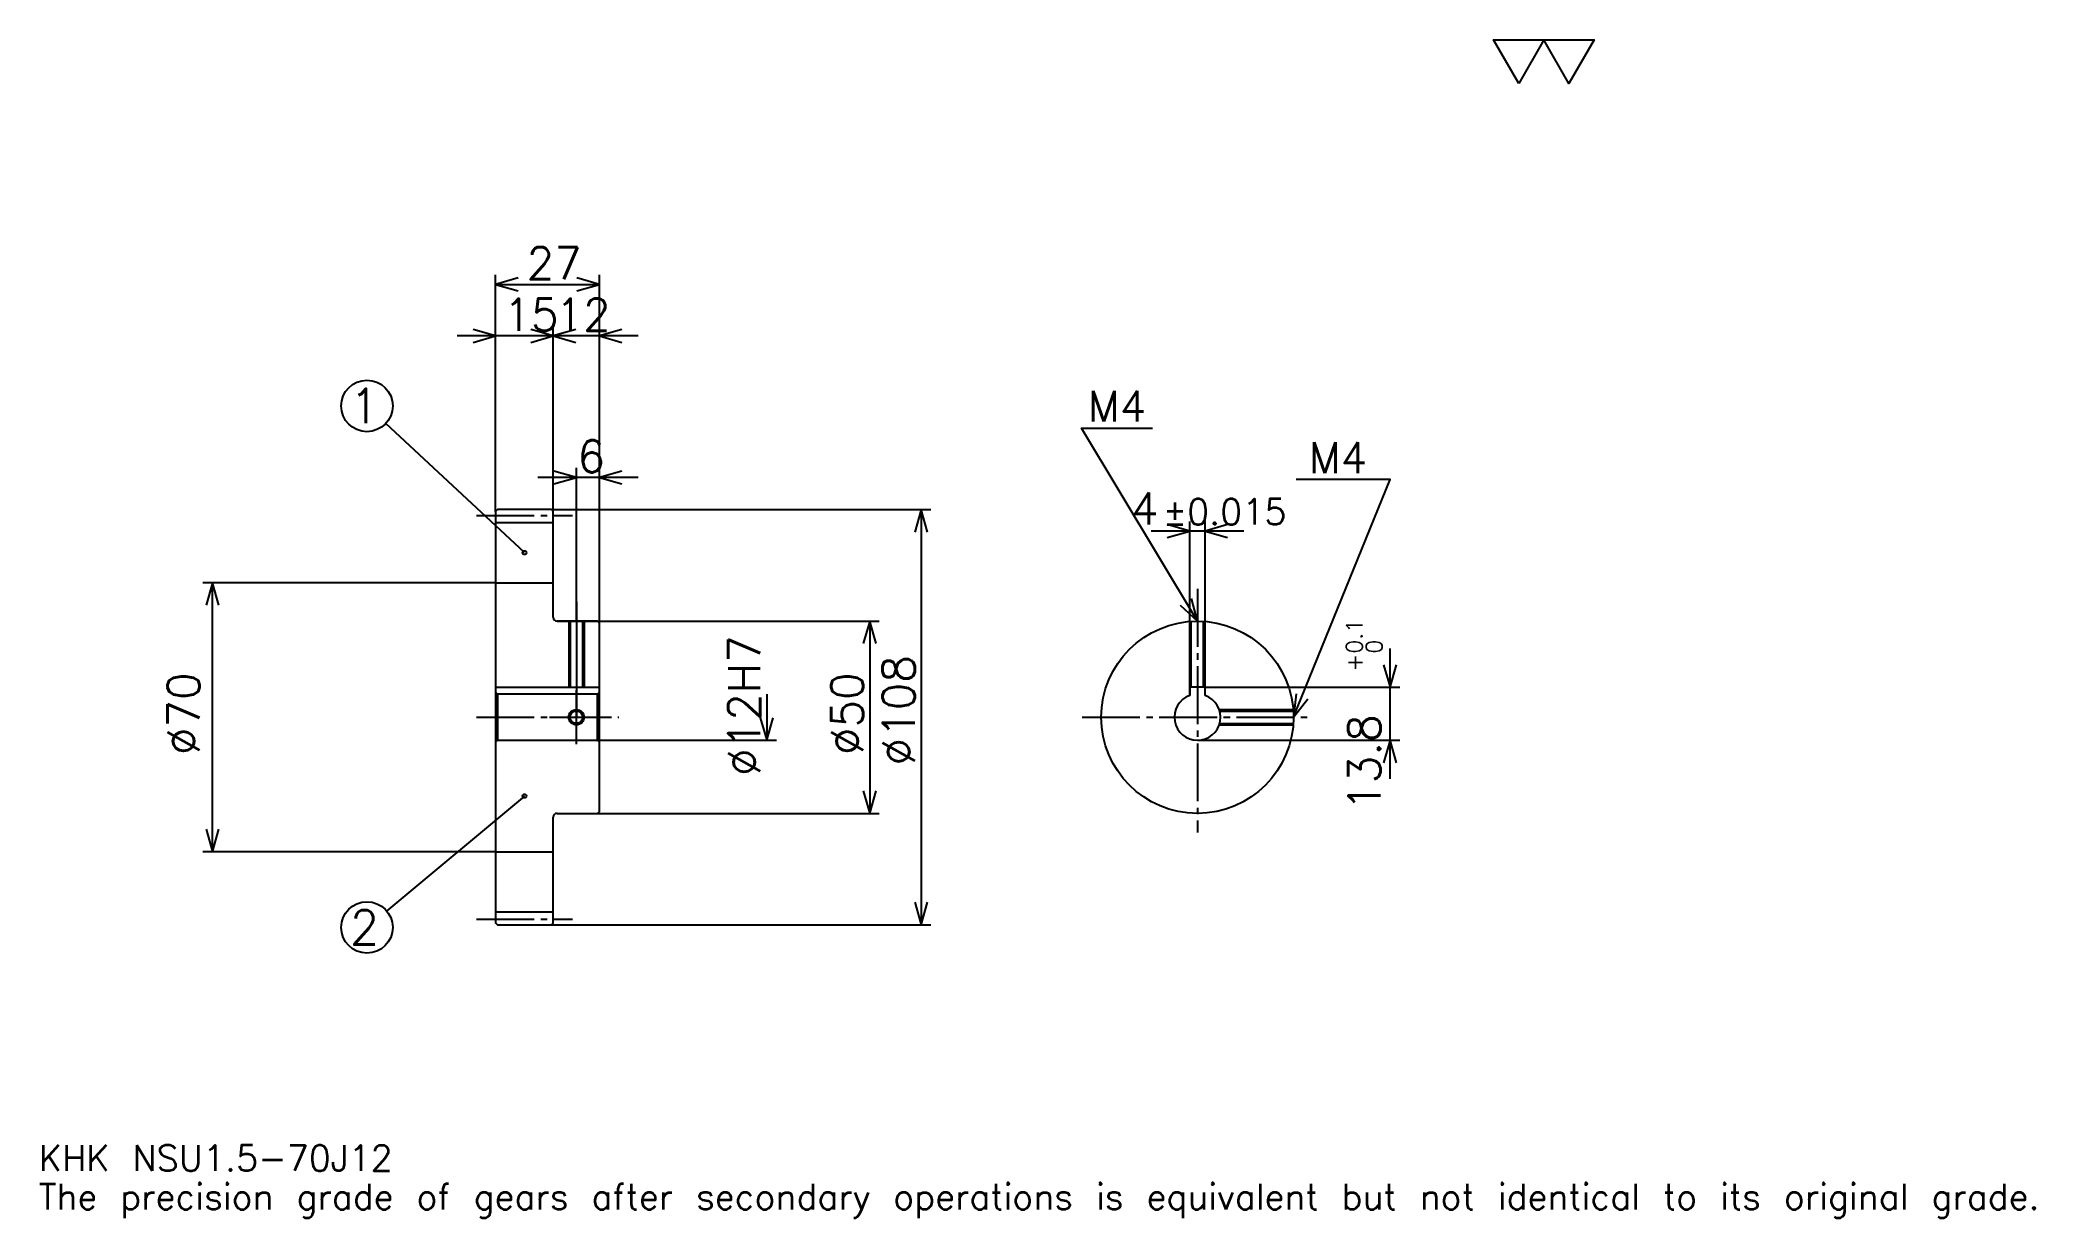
# Model space of a CAD drawing. Extents: x 17 to 536, y 6 to 313.
import ezdxf

# ---------------------------------------------------------------- set-up
doc = ezdxf.new("R2010")
doc.units = 0
doc.linetypes.add('DASHDOT', pattern=[20.086956, 15.065217, -1.673913, 1.673913, -1.673913])
doc.layers.get('0').update_dxf_attribs({"linetype": 'CONTINUOUS'})
doc.layers.add('DASHDOT', color=6, linetype='DASHDOT')
doc.styles.add('KANJI', font='TXT', dxfattribs={"bigfont": 'BIGFONT'})

msp = doc.modelspace()

# ---------------------------------------------------------------- linework, layer by layer
at = {"color": 5}
for p, q in [((135.586975, 190.42392), (135.586975, 251.521759)), ((162.586975, 190.42392), (162.586975, 251.521759)), ((135.586975, 249.01088), (162.586975, 249.01088)), ((160.630447, 235.619568), (125.543495, 235.619568)), ((172.630463, 235.619568), (140.543503, 235.619568)), ((150.586975, 190.42392), (150.586975, 238.130432)), ((143.086975, 179.23642), (107.008408, 212.838776)), ((172.630463, 198.793488), (146.543503, 198.793488)), ((156.586975, 190.42392), (156.586975, 201.304352)), ((135.586975, 189.92392), (135.586975, 190.42392)), ((150.086975, 190.42392), (162.586975, 190.42392)), ((150.586975, 189.92392), (150.586975, 190.42392)), ((156.586975, 161.42392), (156.586975, 190.42392)), ((156.586975, 161.42392), (156.586975, 190.42392)), ((162.586975, 190.42392), (248.793503, 190.42392)), ((162.586975, 160.92392), (162.586975, 190.42392)), ((246.282623, 190.42392), (246.282623, 82.42392)), ((316.152191, 144.223923), (316.152191, 187.369568)), ((320.152191, 144.223923), (320.152191, 187.369568)), ((330.195679, 184.858704), (306.108704, 184.858704)), ((135.586975, 171.42392), (59.423927, 171.42392)), ((61.934799, 101.42392), (61.934799, 171.42392)), ((151.586975, 161.42392), (162.586975, 161.42392)), ((162.586975, 161.42392), (235.402191, 161.42392)), ((232.891327, 161.42392), (232.891327, 111.42392)), ((368.260895, 120.38044), (368.260895, 154.267395)), ((206.108719, 142.42392), (206.108719, 130.42392)), ((320.152191, 144.223923), (370.771759, 144.223923)), ((162.586975, 130.42392), (208.619598, 130.42392)), ((318.152191, 130.42392), (370.771759, 130.42392)), ((143.086975, 115.92392), (107.250626, 86.034309)), ((151.586975, 111.42392), (162.586975, 111.42392)), ((162.586975, 111.42392), (235.402191, 111.42392)), ((135.586975, 101.42392), (59.423927, 101.42392)), ((150.086975, 82.42392), (162.586975, 82.42392)), ((162.586975, 82.42392), (248.793503, 82.42392))]:
    msp.add_line(p, q, dxfattribs=at)
at = {"color": 4}
for p, q in [((135.586975, 187.04892), (150.586975, 187.04892)), ((135.586975, 171.42392), (150.586975, 171.42392)), ((135.586975, 144.223923), (162.586975, 144.223923)), ((136.086975, 142.42392), (136.086975, 130.42392)), ((162.086975, 142.42392), (162.586975, 142.92392)), ((162.086975, 130.42392), (162.586975, 129.92392)), ((135.586975, 101.42392), (150.586975, 101.42392)), ((135.586975, 85.79892), (150.586975, 85.79892))]:
    msp.add_line(p, q, dxfattribs=at)
at = {"color": 7}
msp.add_lwpolyline([(401.739136, 301.304352), (395.210876, 312.619995), (421.323914, 312.619995), (414.795654, 301.304352), (408.267395, 312.619995), (401.739136, 301.304352)], dxfattribs=at)
at = {"color": 5}
for points in [[(141.445663, 250.684784), (135.586975, 249.01088), (141.445663, 247.336975)], [(156.728271, 247.336975), (162.586975, 249.01088), (156.728271, 250.684784)], [(129.728287, 233.945648), (135.586975, 235.619568), (129.728287, 237.293488)], [(144.728271, 233.945648), (150.586975, 235.619568), (144.728271, 237.293488)], [(156.445679, 237.293488), (150.586975, 235.619568), (156.445679, 233.945648)], [(168.445679, 237.293488), (162.586975, 235.619568), (168.445679, 233.945648)], [(318.152191, 161.42392), (288.021759, 211.641312), (306.434814, 211.641312)], [(150.728271, 197.119568), (156.586975, 198.793488), (150.728271, 200.467407)], [(168.445679, 200.467407), (162.586975, 198.793488), (168.445679, 197.119568)], [(343.152191, 136.42392), (368.260895, 198.25), (343.821777, 198.25)], [(247.956543, 184.565216), (246.282623, 190.42392), (244.608719, 184.565216)], [(310.293518, 183.184784), (316.152191, 184.858704), (310.293518, 186.532608)], [(326.010864, 186.532608), (320.152191, 184.858704), (326.010864, 183.184784)], [(63.608711, 165.565216), (61.934799, 171.42392), (60.260887, 165.565216)], [(313.702545, 165.586487), (318.152191, 161.42392), (316.573303, 167.308929)], [(234.565231, 155.565216), (232.891327, 161.42392), (231.217407, 155.565216)], [(366.586975, 150.082611), (368.260895, 144.223923), (369.934814, 150.082611)], [(343.805756, 142.481903), (343.152191, 136.42392), (346.907532, 141.222214)], [(204.434814, 136.282608), (206.108719, 130.42392), (207.782623, 136.282608)], [(369.934814, 124.565224), (368.260895, 130.42392), (366.586975, 124.565224)], [(231.217407, 117.282616), (232.891327, 111.42392), (234.565231, 117.282616)], [(60.260887, 107.282616), (61.934799, 101.42392), (63.608711, 107.282616)], [(244.608719, 88.282616), (246.282623, 82.42392), (247.956543, 88.282616)]]:
    msp.add_lwpolyline(points, dxfattribs=at)
at = {"color": 4}
for points in [[(150.586975, 162.42392), (150.586975, 189.92392), (150.086975, 190.42392), (136.086975, 190.42392), (135.586975, 189.92392), (135.586975, 129.92392)], [(151.586975, 111.42392), (162.086975, 111.42392), (162.586975, 111.92392), (162.586975, 160.92392), (162.086975, 161.42392), (151.586975, 161.42392)], [(154.586975, 161.42392), (154.586975, 144.223923)], [(154.96698, 161.42392), (154.96698, 144.223923)], [(158.20697, 161.42392), (158.20697, 144.223923)], [(158.586975, 161.42392), (158.586975, 144.223923)], [(316.152191, 142.08078), (316.152191, 161.343796)], [(316.532196, 144.223923), (316.532196, 161.371368)], [(319.772186, 144.223923), (319.772186, 161.371368)], [(320.152191, 142.08078), (320.152191, 161.343796)], [(135.586975, 129.92392), (136.086975, 130.42392), (162.086975, 130.42392), (162.086975, 142.42392), (136.086975, 142.42392), (135.586975, 142.92392)], [(320.152191, 142.08078), (320.152191, 144.223923), (316.152191, 144.223923), (316.152191, 142.08078)], [(323.809052, 138.42392), (343.072083, 138.42392)], [(323.929352, 138.043915), (343.09964, 138.043915)], [(135.586975, 129.92392), (135.586975, 82.92392), (136.086975, 82.42392), (150.086975, 82.42392), (150.586975, 82.92392), (150.586975, 110.42392)], [(323.809052, 134.42392), (343.072083, 134.42392)], [(323.929352, 134.803925), (343.09964, 134.803925)]]:
    msp.add_lwpolyline(points, dxfattribs=at)
at = {"color": 5}
for centre, radius in [((102.108719, 217.402191), 6.695652), ((143.086975, 179.23642), 0.502174), ((143.086975, 115.92392), 0.502174), ((102.108719, 81.745659), 6.695652)]:
    msp.add_circle(centre, radius, dxfattribs=at)
at = {"color": 4}
for centre, radius in [((318.152191, 136.42392), 25), ((156.586975, 136.42392), 1.62)]:
    msp.add_circle(centre, radius, dxfattribs=at)
at = {"color": 7}
msp.add_circle((156.586975, 136.42392), 2, dxfattribs=at)
at = {"color": 4}
for centre, radius, start, end in [((151.586975, 162.42392), 1, 180, 270), ((318.152191, 136.42392), 6, 109.47122094, 70.52877906), ((151.586975, 110.42392), 1, 90, 180)]:
    msp.add_arc(centre, radius, start, end, dxfattribs=at)
at = {"layer": 'DASHDOT', "color": 7}
for p, q in [((130.565231, 188.92392), (155.608719, 188.92392)), ((318.152191, 169.793488), (318.152191, 106.402176)), ((156.586975, 161.42392), (156.586975, 136.42392)), ((130.565231, 136.42392), (167.608719, 136.42392)), ((288.130432, 136.42392), (348.17395, 136.42392)), ((130.565231, 83.92392), (155.608719, 83.92392))]:
    msp.add_line(p, q, dxfattribs=at)
for points in [[(156.586975, 166.445663), (156.586975, 139.202179)], [(156.586975, 129.402176), (156.586975, 143.445663)], [(149.565231, 136.42392), (163.608719, 136.42392)]]:
    msp.add_lwpolyline(points, dxfattribs=at)

# ---------------------------------------------------------------- texts
at = {"color": 7, "style": 'KANJI'}
for s, height, p in [('27', 8.369565, (143.646759, 250.350006)), ('15', 8.369565, (137.646759, 236.958694)), ('12', 8.369565, (151.146759, 236.958694)), ('1', 8.927536, (97.644943, 212.938416)), ('M4', 8.034783, (289.695679, 213.315216)), ('6', 8.369565, (156.866867, 200.132614)), ('M4', 8.034783, (347.169586, 199.92392)), ('4', 8.369565, (300.875732, 186.532608)), ('%%p0.015', 6.695652, (309.160583, 186.532608)), ('2', 8.927536, (97.644943, 77.281891)), ('KHK NSU1.5-70J12', 6.695652, (16.73913, 18.413044)), ('The precision grade of gears after secondary operations is equivalent but not identical to its original grade.', 6.695652, (16.73913, 8.369565))]:
    msp.add_text(s, height=height, dxfattribs=at).set_placement(p)
for s, height, p in [('%%c12H7', 8.369565, (204.434814, 121.14946)), ('0.1', 4.184783, (361.063049, 152.993042)), ('0', 4.184783, (366.252197, 152.993042)), ('%%c108', 8.369565, (244.608719, 123.869576)), ('+', 4.184783, (361.063049, 148.306076)), ('%%c70', 8.369565, (58.586975, 126.589676)), ('%%c50', 8.369565, (231.217407, 126.589676)), ('13.8', 8.369565, (365.750031, 112.079285))]:
    msp.add_text(s, height=height, rotation=90, dxfattribs=at).set_placement(p)

doc.saveas('drawing.dxf')
